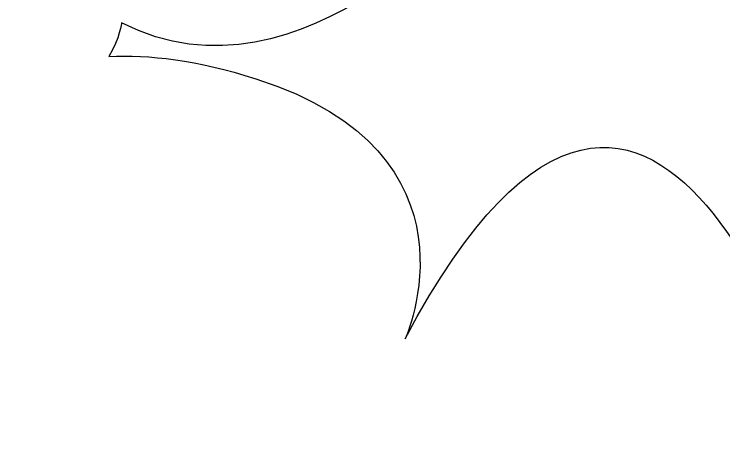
# Model space of a CAD drawing. Header units: inches. Extents: x 102447 to 288095, y 37526 to 105682.
# Drawn here: x 107566.82 to 107595.16, y 87690.06 to 87707.87 of the extents above; entities that cross this region are included whole.
import ezdxf

# ---------------------------------------------------------------- set-up
doc = ezdxf.new("R2010")
doc.units = ezdxf.units.IN
doc.header["$LTSCALE"] = 200
doc.header["$MEASUREMENT"] = 0
doc.layers.add('NEW_TREES', color=7, linetype='Continuous')

msp = doc.modelspace()

# ---------------------------------------------------------------- hatches: boundary and pattern name
h = msp.add_hatch()
h.set_pattern_fill('GRASS', color=3, scale=100)
h.set_pattern_definition([(90, (95209.8, 64192.41), (-70.71068, 70.71068), [18.75, -122.67136]), (45, (95209.8, 64192.41), (-70.71068, 70.71068), [18.75, -81.25]), (135, (95209.8, 64192.41), (-70.71068, -70.71068), [18.75, -81.25])])
h.paths.add_polyline_path([(108448.081, 87840.771), (107211.185, 87840.771), (107211.185, 87491.287), (108448.081, 87491.287)])

# ---------------------------------------------------------------- linework, layer by layer
at = {"layer": 'NEW_TREES', "color": 3, "linetype": 'Continuous'}
for points in [[(107582.437, 87694.9), (107592.84, 87714.519), (107599.234, 87690.178), (107599.234, 87690.178)], [(107585.547, 87712.653), (107585.547, 87712.653), (107578.372, 87703.787), (107571.109, 87707.525)], [(107571.109, 87707.525), (107571.109, 87707.525), (107571.045, 87706.901), (107570.608, 87706.181)], [(107570.608, 87706.181), (107572.195, 87706.257), (107574.136, 87706.034), (107576.471, 87705.288)], [(107576.471, 87705.288), (107585.818, 87702.29), (107582.437, 87694.9), (107582.437, 87694.9)]]:
    msp.add_open_spline(points, degree=3, dxfattribs=at)

doc.saveas('drawing.dxf')
